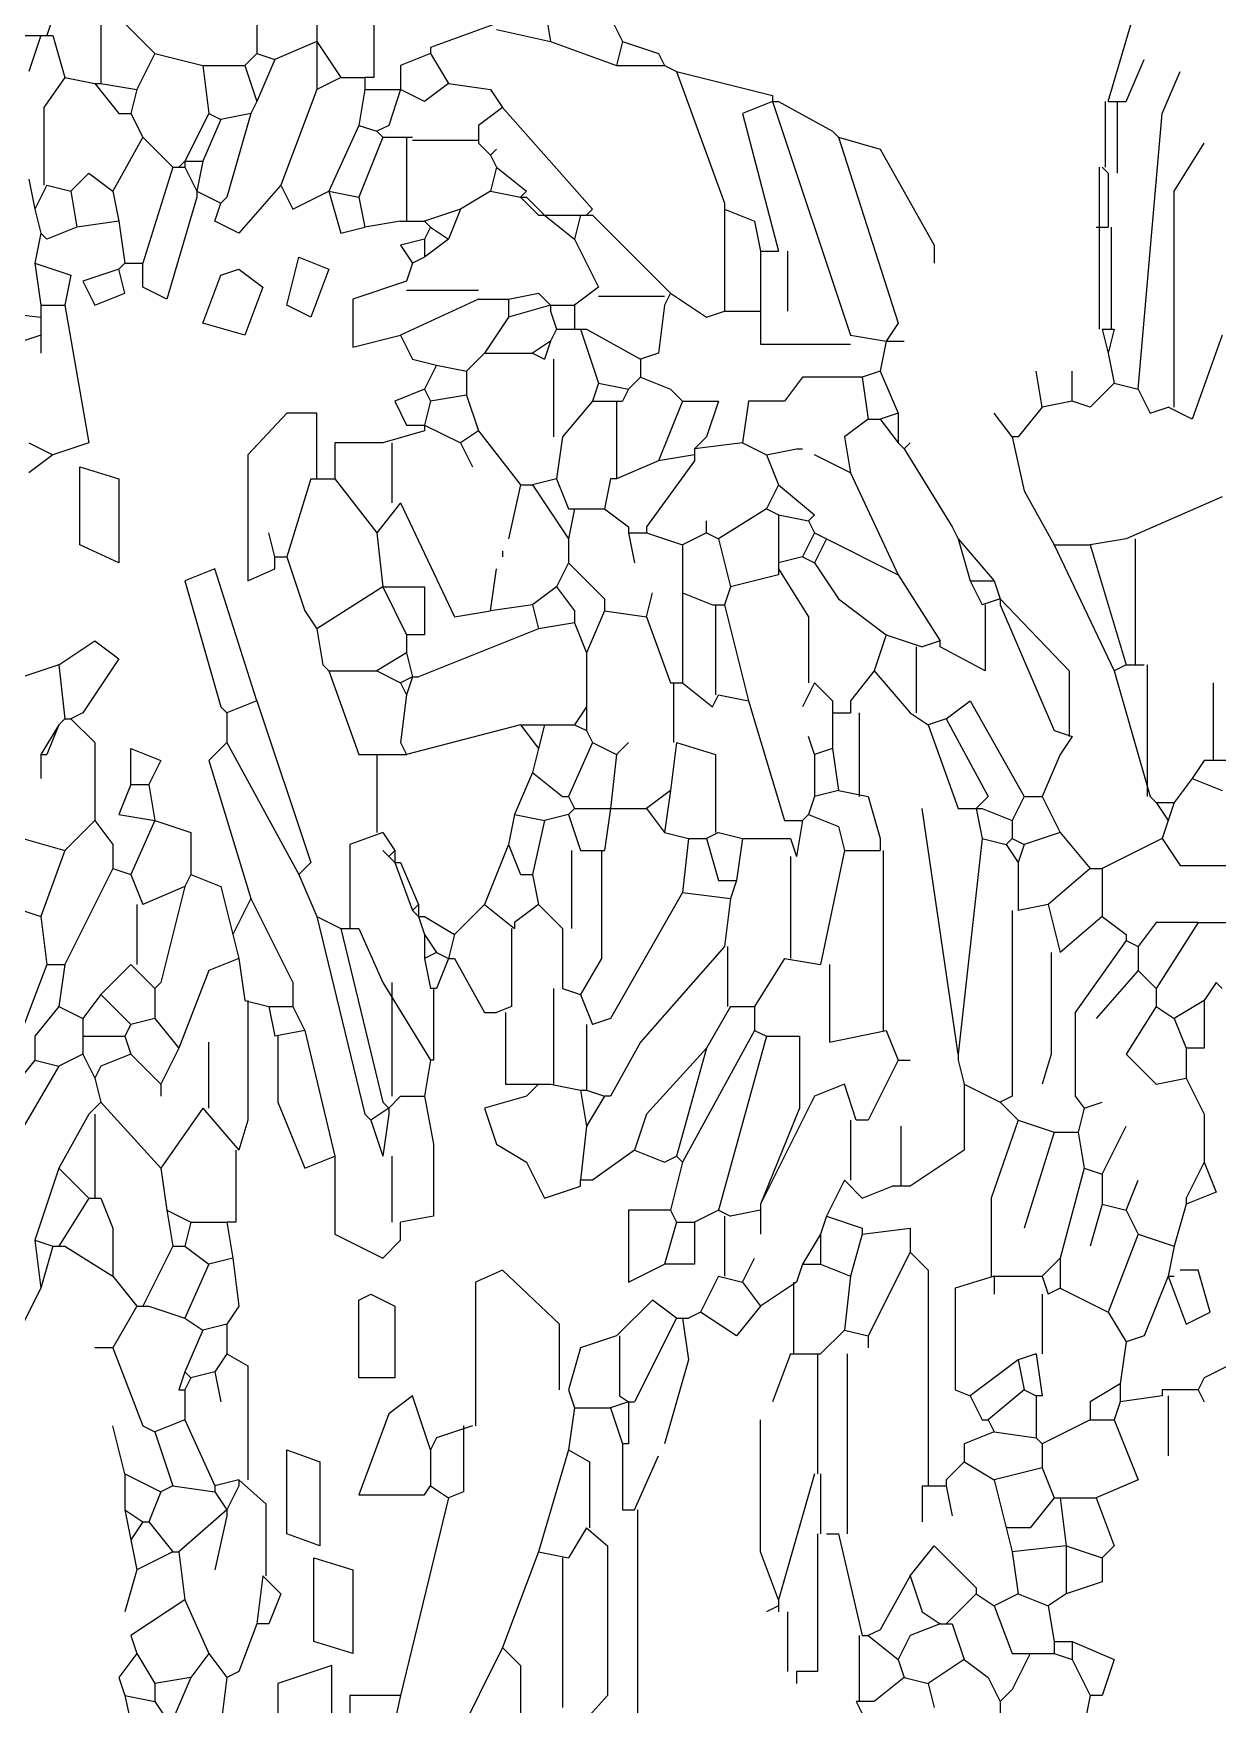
# Model space of a CAD drawing. Header units: millimetres. Extents: x 299 to 406, y 65 to 276.
# Drawn here: x 335.8 to 375.3, y 178.1 to 233.8 of the extents above; entities that cross this region are included whole.
import ezdxf

# ---------------------------------------------------------------- set-up
doc = ezdxf.new("R2010")
doc.units = ezdxf.units.MM
doc.layers.add('Standard', color=7, linetype='Continuous')

msp = doc.modelspace()

# ---------------------------------------------------------------- linework, layer by layer
at = {"layer": 'Standard', "linetype": 'Continuous'}
for p, q in [((343.257, 235.577), (343.257, 233.177)), ((345.257, 235.777), (345.257, 233.577)), ((347.157, 235.377), (347.157, 232.377)), ((371.657, 231.577), (372.657, 234.977)), ((336.457, 234.377), (336.257, 233.777)), ((338.057, 234.377), (338.057, 232.177)), ((338.457, 234.577), (339.857, 233.177)), ((352.857, 234.777), (353.057, 233.577)), ((355.057, 234.377), (355.457, 233.577)), ((334.657, 233.777), (336.057, 233.777)), ((336.057, 233.777), (335.657, 232.577)), ((336.057, 233.777), (336.257, 233.777)), ((336.257, 233.777), (336.457, 233.777)), ((336.457, 233.777), (336.857, 232.377)), ((351.257, 234.177), (349.057, 233.377)), ((351.257, 233.977), (353.057, 233.577)), ((339.857, 233.177), (339.257, 231.977)), ((339.857, 233.177), (341.457, 232.777)), ((343.257, 233.177), (342.857, 232.777)), ((343.257, 233.177), (343.857, 232.977)), ((345.257, 233.577), (343.857, 232.977)), ((345.257, 233.577), (346.057, 232.377)), ((345.257, 233.577), (345.257, 233.377)), ((345.257, 233.377), (345.257, 231.977)), ((349.057, 233.177), (348.057, 232.777)), ((349.057, 233.377), (349.057, 233.177)), ((349.057, 233.177), (349.657, 232.177)), ((353.057, 233.577), (355.257, 232.777)), ((355.457, 233.577), (355.257, 232.777)), ((355.457, 233.577), (356.657, 233.177)), ((356.657, 233.177), (356.857, 232.777)), ((341.457, 232.777), (342.857, 232.777)), ((341.457, 232.777), (341.657, 231.177)), ((342.857, 232.777), (343.257, 231.577)), ((343.857, 232.977), (343.257, 231.577)), ((348.057, 232.777), (348.057, 231.977)), ((355.257, 232.777), (356.857, 232.777)), ((356.857, 232.777), (357.257, 232.577)), ((357.257, 232.577), (360.457, 231.777)), ((357.257, 232.577), (358.857, 228.177)), ((372.257, 231.577), (372.857, 232.977)), ((373.457, 231.177), (374.057, 232.577)), ((336.857, 232.377), (336.157, 231.377)), ((336.857, 232.377), (337.857, 232.177)), ((337.857, 232.177), (338.057, 232.177)), ((337.857, 232.177), (338.657, 231.177)), ((338.057, 232.177), (339.257, 231.977)), ((346.057, 232.377), (345.257, 231.977)), ((346.057, 232.377), (346.857, 232.377)), ((346.857, 232.377), (346.857, 231.977)), ((347.157, 232.377), (346.857, 232.377)), ((349.657, 232.177), (348.857, 231.577)), ((349.657, 232.177), (351.057, 231.977)), ((339.257, 231.977), (339.057, 231.177)), ((343.257, 231.577), (343.057, 231.177)), ((345.257, 231.977), (344.057, 228.777)), ((346.857, 231.977), (346.657, 230.777)), ((346.857, 231.977), (348.057, 231.977)), ((348.057, 231.977), (347.657, 230.777)), ((348.857, 231.577), (348.057, 231.977)), ((351.057, 231.977), (351.457, 231.377)), ((360.457, 231.577), (359.457, 231.177)), ((360.457, 231.777), (360.457, 231.577)), ((360.457, 231.577), (363.057, 223.777)), ((360.457, 231.577), (360.657, 231.577)), ((360.657, 231.577), (362.457, 230.577)), ((371.557, 231.577), (371.557, 229.377)), ((371.657, 231.577), (372.257, 231.577)), ((371.957, 231.577), (371.957, 229.177)), ((336.157, 231.377), (336.157, 228.777)), ((338.657, 231.177), (339.057, 231.177)), ((339.057, 231.177), (339.457, 230.377)), ((341.657, 231.177), (340.857, 229.577)), ((342.057, 230.977), (341.457, 229.577)), ((341.657, 231.177), (342.057, 230.977)), ((343.057, 231.177), (342.057, 230.977)), ((343.057, 231.177), (342.257, 228.377)), ((351.457, 231.377), (350.657, 230.777)), ((351.457, 231.377), (354.457, 227.977)), ((359.457, 231.177), (360.657, 226.577)), ((372.657, 221.977), (373.457, 231.177)), ((339.457, 230.377), (338.457, 228.577)), ((339.457, 230.377), (340.457, 229.377)), ((346.657, 230.777), (345.657, 228.577)), ((346.657, 230.777), (347.257, 230.577)), ((347.457, 230.377), (346.657, 228.377)), ((347.657, 230.777), (347.257, 230.577)), ((347.257, 230.577), (347.457, 230.377)), ((347.457, 230.377), (348.457, 230.377)), ((348.257, 230.377), (348.257, 227.577)), ((350.657, 230.777), (350.657, 230.177)), ((362.457, 230.577), (362.657, 230.377)), ((362.657, 230.377), (364.657, 224.177)), ((362.657, 230.377), (364.057, 229.977)), ((348.457, 230.277), (350.657, 230.277)), ((350.657, 230.177), (351.057, 229.777)), ((351.057, 229.777), (351.257, 229.977)), ((351.057, 229.777), (351.257, 229.377)), ((364.057, 229.977), (365.857, 226.777)), ((373.857, 228.577), (374.857, 230.177)), ((340.457, 229.377), (339.457, 226.177)), ((340.457, 229.377), (340.657, 229.377)), ((340.857, 229.577), (340.657, 229.377)), ((340.657, 229.377), (340.857, 229.377)), ((340.857, 229.577), (341.457, 229.577)), ((340.857, 229.577), (340.857, 229.377)), ((340.857, 229.377), (341.257, 228.577)), ((341.457, 229.577), (341.257, 228.577)), ((351.257, 229.377), (351.057, 228.577)), ((351.257, 229.377), (352.257, 228.577)), ((371.357, 229.377), (371.357, 227.377)), ((371.457, 229.377), (371.657, 229.177)), ((335.657, 228.977), (335.857, 227.977)), ((336.257, 228.777), (335.857, 227.977)), ((336.257, 228.777), (337.057, 228.577)), ((337.057, 228.577), (337.657, 229.177)), ((337.657, 229.177), (338.457, 228.577)), ((344.057, 228.777), (342.657, 227.177)), ((344.057, 228.777), (344.457, 227.977)), ((371.657, 229.177), (371.657, 227.377)), ((337.057, 228.577), (337.257, 227.377)), ((338.457, 228.577), (338.657, 227.577)), ((341.257, 228.377), (340.257, 224.977)), ((341.257, 228.577), (342.057, 228.177)), ((341.257, 228.577), (341.257, 228.377)), ((341.857, 227.577), (342.057, 228.177)), ((342.257, 228.377), (342.057, 228.177)), ((344.457, 227.977), (345.657, 228.577)), ((345.657, 228.577), (346.657, 228.377)), ((345.657, 228.577), (346.057, 227.177)), ((346.657, 228.377), (346.857, 227.377)), ((351.057, 228.577), (350.057, 227.977)), ((351.057, 228.577), (352.057, 228.377)), ((352.257, 228.577), (352.057, 228.377)), ((352.057, 228.377), (352.657, 227.777)), ((352.057, 228.377), (352.257, 228.377)), ((352.257, 228.377), (352.857, 227.777)), ((358.857, 228.177), (358.857, 227.977)), ((373.857, 221.377), (373.857, 228.577)), ((335.857, 227.977), (336.057, 227.177)), ((338.657, 227.577), (337.257, 227.377)), ((338.657, 227.577), (338.857, 226.177)), ((342.657, 227.177), (341.857, 227.577)), ((348.057, 227.577), (346.857, 227.377)), ((348.057, 227.577), (348.857, 227.577)), ((350.057, 227.977), (348.857, 227.577)), ((348.857, 227.577), (349.057, 227.377)), ((350.057, 227.977), (349.657, 226.977)), ((352.657, 227.777), (352.857, 227.777)), ((352.857, 227.777), (353.857, 226.977)), ((352.857, 227.777), (353.057, 227.777)), ((353.057, 227.777), (354.057, 227.777)), ((354.057, 227.777), (353.857, 226.977)), ((354.057, 227.777), (354.257, 227.777)), ((354.457, 227.977), (354.257, 227.777)), ((354.257, 227.777), (354.457, 227.777)), ((354.457, 227.777), (357.057, 225.177)), ((358.857, 227.977), (358.857, 224.577)), ((358.857, 227.977), (359.857, 227.577)), ((359.857, 227.577), (360.057, 226.577)), ((336.057, 227.177), (335.857, 226.177)), ((336.257, 226.977), (336.057, 227.177)), ((337.257, 227.377), (336.257, 226.977)), ((346.057, 227.177), (346.857, 227.377)), ((348.857, 226.977), (348.057, 226.777)), ((349.057, 227.377), (348.857, 226.977)), ((348.857, 226.977), (348.857, 226.377)), ((349.657, 226.977), (348.857, 226.377)), ((349.057, 227.377), (349.657, 226.977)), ((353.857, 226.977), (354.657, 225.377)), ((371.257, 227.377), (371.657, 227.377)), ((371.357, 227.377), (371.357, 223.977)), ((371.757, 227.377), (371.757, 223.977)), ((348.057, 226.777), (348.457, 226.177)), ((360.057, 226.577), (360.057, 224.577)), ((360.057, 226.577), (360.657, 226.577)), ((360.957, 226.577), (360.957, 224.577)), ((365.857, 226.777), (365.857, 226.177)), ((335.857, 226.177), (337.057, 225.777)), ((335.857, 226.177), (336.057, 224.777)), ((338.657, 225.977), (337.457, 225.577)), ((338.857, 226.177), (338.657, 225.977)), ((338.857, 225.177), (338.657, 225.977)), ((338.857, 226.177), (339.457, 226.177)), ((339.457, 225.377), (339.457, 226.177)), ((342.057, 225.777), (342.657, 225.977)), ((342.657, 225.977), (343.457, 225.377)), ((344.257, 224.777), (344.657, 226.377)), ((344.657, 226.377), (345.657, 225.977)), ((345.657, 225.977), (345.057, 224.377)), ((348.457, 226.177), (348.257, 225.577)), ((348.857, 226.377), (348.457, 226.177)), ((337.057, 225.777), (336.857, 224.777)), ((337.457, 225.577), (337.857, 224.777)), ((340.257, 224.977), (339.457, 225.377)), ((341.457, 224.177), (342.057, 225.777)), ((343.457, 225.377), (342.857, 223.777)), ((348.257, 225.577), (346.457, 224.977)), ((354.657, 225.377), (353.857, 224.777)), ((336.057, 224.777), (336.057, 224.577)), ((336.057, 224.777), (336.857, 224.777)), ((336.857, 224.777), (337.657, 220.177)), ((337.857, 224.777), (338.857, 225.177)), ((345.057, 224.377), (344.257, 224.777)), ((346.457, 224.977), (346.457, 223.377)), ((350.657, 224.977), (348.057, 223.777)), ((348.257, 225.277), (350.657, 225.277)), ((350.657, 224.977), (351.657, 224.977)), ((351.657, 224.977), (352.657, 225.177)), ((351.657, 224.977), (351.657, 224.377)), ((353.057, 224.777), (351.657, 224.377)), ((352.657, 225.177), (353.057, 224.777)), ((353.057, 224.777), (353.057, 224.577)), ((353.057, 224.777), (353.857, 224.777)), ((353.857, 224.777), (353.857, 223.977)), ((354.657, 225.077), (356.857, 225.077)), ((356.857, 224.777), (356.657, 223.177)), ((357.057, 225.177), (356.857, 224.777)), ((357.057, 225.177), (358.257, 224.377)), ((334.257, 224.577), (336.057, 224.377)), ((336.057, 224.577), (336.057, 224.377)), ((336.057, 224.377), (336.057, 223.777)), ((351.657, 224.377), (350.857, 223.177)), ((353.057, 224.577), (353.257, 223.977)), ((358.257, 224.377), (358.857, 224.577)), ((358.857, 224.577), (360.057, 224.577)), ((360.057, 224.577), (360.057, 223.477)), ((336.057, 223.777), (334.857, 223.377)), ((336.057, 223.777), (336.057, 223.177)), ((342.857, 223.777), (341.457, 224.177)), ((346.457, 223.377), (348.057, 223.777)), ((348.057, 223.777), (348.457, 222.977)), ((353.257, 223.977), (353.057, 223.577)), ((353.257, 223.977), (353.857, 223.977)), ((353.857, 223.977), (354.057, 223.977)), ((354.057, 223.977), (354.257, 223.977)), ((354.057, 223.977), (354.657, 222.177)), ((354.257, 223.977), (356.057, 222.977)), ((363.057, 223.777), (364.257, 223.577)), ((364.657, 224.177), (364.257, 223.577)), ((371.457, 223.977), (371.857, 223.977)), ((371.457, 223.977), (371.657, 223.177)), ((371.857, 223.977), (371.657, 223.177)), ((375.457, 223.777), (374.457, 220.977)), ((350.857, 223.177), (350.257, 222.577)), ((350.857, 223.177), (352.457, 223.177)), ((353.057, 223.577), (352.457, 223.177)), ((352.457, 223.177), (352.857, 222.977)), ((353.057, 223.577), (352.857, 222.977)), ((356.657, 223.177), (356.057, 222.977)), ((360.057, 223.477), (363.057, 223.477)), ((364.257, 223.577), (364.057, 222.577)), ((364.257, 223.577), (364.457, 223.577)), ((364.457, 223.577), (364.857, 223.577)), ((371.657, 223.177), (371.857, 222.177)), ((348.457, 222.977), (349.257, 222.777)), ((349.257, 222.777), (348.857, 221.977)), ((349.257, 222.777), (350.257, 222.577)), ((350.257, 222.577), (350.257, 221.777)), ((353.157, 222.977), (353.157, 220.377)), ((356.057, 222.977), (356.057, 222.377)), ((364.057, 222.577), (363.457, 222.377)), ((364.057, 222.577), (364.657, 221.177)), ((369.457, 221.377), (369.257, 222.577)), ((370.457, 221.577), (370.457, 222.577)), ((348.857, 221.977), (347.857, 221.577)), ((348.857, 221.977), (349.057, 221.577)), ((354.657, 222.177), (354.457, 221.577)), ((354.657, 222.177), (355.657, 221.977)), ((355.657, 221.977), (355.457, 221.577)), ((356.057, 222.377), (355.657, 221.977)), ((356.057, 222.377), (357.057, 221.977)), ((357.057, 221.977), (357.457, 221.577)), ((361.457, 222.377), (360.857, 221.577)), ((363.457, 222.377), (361.457, 222.377)), ((363.457, 222.377), (363.657, 220.977)), ((371.857, 222.177), (371.057, 221.377)), ((371.857, 222.177), (372.657, 221.977)), ((372.657, 221.977), (373.057, 221.177)), ((347.857, 221.577), (348.257, 220.777)), ((349.057, 221.577), (348.857, 220.777)), ((350.257, 221.777), (349.057, 221.577)), ((350.257, 221.777), (350.657, 220.577)), ((354.457, 221.577), (353.457, 220.377)), ((354.457, 221.577), (355.457, 221.577)), ((355.257, 221.577), (355.257, 218.977)), ((357.457, 221.577), (356.657, 219.577)), ((357.457, 221.577), (358.657, 221.577)), ((358.657, 221.577), (358.257, 220.377)), ((359.657, 221.577), (359.457, 220.177)), ((360.857, 221.577), (359.657, 221.577)), ((370.457, 221.577), (369.457, 221.377)), ((371.057, 221.377), (370.457, 221.577)), ((344.257, 221.177), (342.957, 219.777)), ((345.257, 221.177), (344.257, 221.177)), ((345.257, 218.977), (345.257, 221.177)), ((363.657, 220.977), (362.857, 220.377)), ((363.657, 220.977), (364.057, 220.977)), ((364.657, 221.177), (364.057, 220.977)), ((364.057, 220.977), (364.657, 220.177)), ((364.657, 221.177), (364.657, 220.177)), ((368.457, 220.377), (367.857, 221.177)), ((369.457, 221.377), (368.657, 220.377)), ((373.057, 221.177), (373.657, 221.377)), ((374.457, 220.977), (373.657, 221.377)), ((348.857, 220.577), (347.457, 220.177)), ((348.257, 220.777), (348.857, 220.777)), ((348.857, 220.777), (348.857, 220.577)), ((348.857, 220.777), (350.057, 220.177)), ((350.657, 220.577), (350.057, 220.177)), ((350.657, 220.577), (352.057, 218.777)), ((353.457, 220.377), (353.257, 218.977)), ((358.257, 220.377), (357.857, 219.977)), ((362.857, 220.377), (363.057, 219.177)), ((368.657, 220.377), (368.457, 220.377)), ((368.457, 220.377), (368.857, 218.577)), ((335.657, 220.177), (336.457, 219.777)), ((336.457, 219.777), (335.657, 219.177)), ((337.657, 220.177), (336.457, 219.777)), ((342.957, 219.777), (342.957, 215.577)), ((347.457, 220.177), (345.857, 220.177)), ((345.857, 220.177), (345.857, 218.977)), ((347.757, 220.177), (347.757, 218.177)), ((350.057, 220.177), (350.457, 219.377)), ((357.857, 219.777), (356.657, 219.577)), ((359.457, 220.177), (357.857, 219.977)), ((357.857, 219.977), (357.857, 219.777)), ((357.857, 219.777), (357.857, 219.577)), ((359.457, 220.177), (360.257, 219.777)), ((360.257, 219.777), (361.257, 219.977)), ((360.257, 219.777), (360.657, 218.777)), ((361.257, 219.977), (361.457, 219.977)), ((363.057, 219.177), (361.857, 219.777)), ((364.657, 220.177), (364.857, 219.977)), ((364.857, 219.977), (365.057, 220.177)), ((364.857, 219.977), (366.457, 217.377)), ((337.357, 219.377), (338.657, 218.977)), ((337.357, 216.777), (337.357, 219.377)), ((356.657, 219.577), (355.257, 218.977)), ((357.857, 219.577), (356.257, 217.377)), ((363.057, 219.177), (364.657, 215.777)), ((338.657, 218.977), (338.657, 216.177)), ((345.057, 218.977), (344.257, 216.377)), ((345.057, 218.977), (345.857, 218.977)), ((345.857, 218.977), (347.257, 217.177)), ((352.057, 218.777), (351.657, 216.977)), ((352.057, 218.777), (352.457, 218.777)), ((353.257, 218.977), (352.457, 218.777)), ((352.457, 218.777), (353.657, 216.977)), ((353.257, 218.977), (353.657, 217.977)), ((355.057, 218.977), (354.857, 217.977)), ((355.257, 218.977), (355.057, 218.977)), ((360.657, 218.777), (360.257, 217.977)), ((360.657, 218.777), (361.857, 217.777)), ((348.057, 218.177), (347.257, 217.177)), ((348.057, 218.177), (349.857, 214.377)), ((368.857, 218.577), (369.857, 216.777)), ((375.457, 218.377), (372.257, 216.977)), ((353.857, 217.977), (353.657, 216.977)), ((353.657, 217.977), (353.857, 217.977)), ((353.857, 217.977), (354.857, 217.977)), ((354.857, 217.977), (355.657, 217.377)), ((358.257, 217.177), (358.257, 217.577)), ((360.257, 217.977), (358.657, 216.977)), ((360.257, 217.977), (360.657, 217.777)), ((360.657, 217.777), (361.657, 217.577)), ((360.657, 217.777), (360.657, 216.177)), ((361.857, 217.777), (361.657, 217.577)), ((361.657, 217.577), (361.857, 217.177)), ((343.857, 216.377), (343.657, 217.177)), ((347.257, 217.177), (347.457, 215.377)), ((353.657, 216.977), (353.657, 216.177)), ((355.657, 217.377), (355.657, 217.177)), ((355.657, 217.177), (356.257, 217.177)), ((355.657, 217.177), (355.857, 216.177)), ((356.257, 217.377), (356.257, 217.177)), ((356.257, 217.177), (357.457, 216.777)), ((358.257, 217.177), (357.457, 216.777)), ((358.257, 217.177), (358.657, 216.977)), ((358.657, 216.977), (359.057, 215.377)), ((361.857, 217.177), (361.457, 216.377)), ((361.857, 217.177), (362.257, 216.977)), ((362.257, 216.977), (361.857, 216.177)), ((362.257, 216.977), (364.657, 215.777)), ((366.457, 217.377), (366.657, 216.977)), ((366.657, 216.977), (367.057, 215.577)), ((366.657, 216.977), (367.857, 215.577)), ((372.257, 216.977), (371.057, 216.777)), ((372.557, 216.977), (372.557, 212.777)), ((338.657, 216.177), (337.357, 216.777)), ((343.857, 215.977), (343.857, 216.377)), ((343.857, 216.377), (344.257, 216.377)), ((344.257, 216.377), (344.857, 214.577)), ((351.457, 216.577), (351.457, 216.377)), ((357.457, 216.777), (357.457, 215.177)), ((361.457, 216.377), (360.657, 216.177)), ((361.457, 216.377), (361.857, 216.177)), ((369.857, 216.777), (371.857, 212.577)), ((369.857, 216.777), (371.057, 216.777)), ((371.057, 216.777), (372.257, 212.777)), ((341.857, 215.977), (340.857, 215.577)), ((343.257, 211.577), (341.857, 215.977)), ((342.957, 215.577), (343.857, 215.977)), ((351.057, 214.577), (351.257, 215.977)), ((353.657, 216.177), (353.257, 215.377)), ((353.657, 216.177), (354.857, 214.977)), ((360.657, 216.177), (360.657, 215.977)), ((360.657, 215.977), (361.657, 214.377)), ((360.657, 215.977), (360.657, 215.777)), ((361.857, 216.177), (362.657, 214.977)), ((340.857, 215.577), (342.057, 211.377)), ((347.457, 215.377), (345.257, 213.977)), ((347.457, 215.377), (348.257, 213.777)), ((347.457, 215.377), (347.657, 215.377)), ((347.657, 215.377), (348.857, 215.377)), ((348.857, 215.377), (348.857, 213.777)), ((353.257, 215.377), (352.457, 214.777)), ((353.257, 215.377), (353.857, 214.577)), ((359.057, 215.377), (358.857, 214.777)), ((360.657, 215.777), (359.057, 215.377)), ((364.657, 215.777), (366.057, 213.577)), ((367.057, 215.577), (367.457, 214.777)), ((367.057, 215.577), (367.857, 215.577)), ((367.857, 215.577), (368.057, 214.977)), ((352.457, 214.777), (351.057, 214.577)), ((352.457, 214.777), (352.657, 213.977)), ((354.857, 214.977), (354.857, 214.577)), ((356.257, 214.377), (356.457, 215.177)), ((357.457, 215.177), (357.457, 212.177)), ((357.457, 215.177), (358.457, 214.777)), ((358.457, 214.777), (358.857, 214.777)), ((358.557, 214.777), (358.557, 211.777)), ((358.857, 214.777), (359.657, 211.577)), ((362.657, 214.977), (364.257, 213.777)), ((368.057, 214.977), (367.457, 214.777)), ((367.557, 214.777), (367.557, 212.577)), ((368.057, 214.977), (370.357, 212.577)), ((368.057, 214.977), (368.057, 214.777)), ((368.057, 214.777), (369.857, 210.577)), ((344.857, 214.577), (345.257, 213.977)), ((349.857, 214.377), (351.057, 214.577)), ((353.857, 214.177), (352.657, 213.977)), ((353.857, 214.577), (353.857, 214.177)), ((353.857, 214.177), (354.257, 213.177)), ((354.857, 214.577), (354.257, 213.177)), ((354.857, 214.577), (356.257, 214.377)), ((356.257, 214.377), (357.057, 212.177)), ((361.657, 214.377), (361.657, 212.177)), ((345.257, 213.977), (345.457, 212.777)), ((348.857, 213.777), (348.257, 213.777)), ((348.257, 213.777), (348.257, 213.177)), ((352.657, 213.977), (348.657, 212.377)), ((364.257, 213.777), (363.857, 212.577)), ((364.257, 213.777), (365.457, 213.377)), ((336.657, 212.777), (337.857, 213.577)), ((337.857, 213.577), (338.657, 212.977)), ((348.257, 213.177), (347.257, 212.577)), ((348.257, 213.177), (348.457, 212.377)), ((354.257, 213.177), (354.257, 211.377)), ((365.257, 213.377), (365.257, 211.177)), ((366.057, 213.577), (365.457, 213.377)), ((366.057, 213.377), (366.057, 213.577)), ((367.557, 212.577), (366.057, 213.377)), ((336.657, 212.777), (335.457, 212.377)), ((336.657, 212.777), (336.857, 210.977)), ((338.657, 212.977), (337.457, 211.177)), ((345.457, 212.777), (345.657, 212.577)), ((345.657, 212.577), (347.257, 212.577)), ((345.657, 212.577), (346.657, 209.777)), ((347.257, 212.577), (348.057, 212.177)), ((363.857, 212.577), (363.057, 211.577)), ((363.857, 212.577), (365.057, 211.177)), ((370.357, 212.577), (370.357, 210.377)), ((372.257, 212.777), (371.857, 212.577)), ((371.857, 212.577), (373.057, 208.377)), ((372.257, 212.777), (372.857, 212.777)), ((372.957, 212.777), (372.957, 208.377)), ((348.457, 212.377), (348.057, 212.177)), ((348.057, 212.177), (348.257, 211.777)), ((348.457, 212.377), (348.257, 211.777)), ((348.457, 212.377), (348.657, 212.377)), ((357.057, 212.177), (357.457, 212.177)), ((357.157, 212.177), (357.157, 210.177)), ((357.457, 212.177), (358.457, 211.377)), ((361.857, 212.177), (361.457, 211.377)), ((361.857, 212.177), (362.457, 211.577)), ((375.157, 212.177), (375.157, 209.577)), ((342.057, 211.377), (342.257, 211.177)), ((343.257, 211.577), (342.257, 211.177)), ((343.257, 211.577), (345.057, 206.177)), ((348.257, 211.777), (348.057, 210.177)), ((354.257, 211.377), (353.857, 210.777)), ((354.257, 211.377), (354.257, 210.577)), ((358.457, 211.377), (358.657, 211.777)), ((358.657, 211.777), (359.657, 211.577)), ((359.657, 211.577), (360.857, 207.577)), ((362.457, 211.577), (362.457, 211.177)), ((363.057, 211.577), (363.057, 211.177)), ((366.257, 210.977), (367.057, 211.577)), ((367.057, 211.577), (368.857, 208.377)), ((336.857, 210.977), (336.657, 210.777)), ((336.857, 210.977), (337.057, 210.977)), ((337.457, 211.177), (337.057, 210.977)), ((337.057, 210.977), (337.857, 210.177)), ((342.257, 211.177), (342.257, 210.177)), ((362.457, 211.177), (362.457, 209.977)), ((362.457, 211.177), (363.057, 211.177)), ((363.357, 211.177), (363.357, 208.377)), ((365.057, 211.177), (365.657, 210.777)), ((366.257, 210.977), (365.657, 210.777)), ((366.257, 210.977), (367.657, 208.377)), ((336.657, 210.777), (336.057, 209.777)), ((336.657, 210.777), (336.257, 209.777)), ((352.057, 210.777), (348.257, 209.777)), ((352.057, 210.777), (352.657, 209.977)), ((352.057, 210.777), (352.857, 210.777)), ((352.857, 210.777), (352.657, 209.977)), ((352.857, 210.777), (353.857, 210.777)), ((353.857, 210.777), (354.257, 210.577)), ((354.257, 210.577), (354.457, 210.177)), ((361.857, 209.777), (361.657, 210.377)), ((365.657, 210.777), (366.657, 207.977)), ((369.857, 210.577), (370.457, 210.377)), ((370.457, 210.377), (370.057, 209.777)), ((336.057, 209.777), (336.057, 208.977)), ((336.057, 209.777), (336.257, 209.777)), ((337.857, 210.177), (337.857, 207.577)), ((339.057, 208.777), (339.057, 209.977)), ((339.057, 209.977), (340.057, 209.577)), ((342.257, 210.177), (341.657, 209.577)), ((342.257, 210.177), (344.657, 205.777)), ((346.657, 209.777), (347.057, 209.777)), ((347.057, 209.777), (348.257, 209.777)), ((347.257, 209.777), (347.257, 207.177)), ((348.057, 210.177), (348.257, 209.777)), ((352.657, 209.977), (352.457, 209.177)), ((354.457, 210.177), (353.657, 208.377)), ((354.457, 210.177), (355.257, 209.777)), ((355.257, 209.777), (355.057, 207.977)), ((355.257, 209.777), (355.657, 210.177)), ((357.257, 210.177), (357.057, 208.577)), ((357.257, 210.177), (358.557, 209.777)), ((358.557, 209.777), (358.557, 207.177)), ((362.457, 209.977), (361.857, 209.777)), ((361.857, 209.777), (361.857, 208.377)), ((362.457, 209.977), (362.657, 208.577)), ((370.057, 209.777), (369.457, 208.377)), ((340.057, 209.577), (339.657, 208.777)), ((341.657, 209.577), (343.057, 204.977)), ((352.457, 209.177), (351.857, 207.777)), ((352.457, 209.177), (353.457, 208.377)), ((374.857, 209.577), (374.457, 208.977)), ((376.057, 209.577), (374.857, 209.577)), ((339.057, 208.777), (338.657, 207.777)), ((339.057, 208.777), (339.657, 208.777)), ((339.657, 208.777), (339.857, 207.577)), ((357.057, 208.577), (356.257, 207.977)), ((357.057, 208.577), (356.857, 207.177)), ((362.657, 208.577), (361.857, 208.377)), ((362.657, 208.577), (363.657, 208.377)), ((374.457, 208.977), (373.857, 208.177)), ((374.457, 208.977), (375.457, 208.577)), ((353.457, 208.377), (353.657, 208.377)), ((353.657, 208.377), (353.857, 207.977)), ((361.857, 208.377), (361.657, 207.777)), ((363.657, 208.377), (364.057, 206.977)), ((367.657, 208.377), (367.257, 207.977)), ((368.857, 208.377), (368.457, 207.577)), ((368.857, 208.377), (369.457, 208.377)), ((369.457, 208.377), (370.057, 207.177)), ((373.057, 208.377), (373.257, 208.177)), ((373.257, 208.177), (373.657, 207.577)), ((373.257, 208.177), (373.857, 208.177)), ((373.857, 208.177), (373.657, 207.577)), ((337.857, 207.577), (336.857, 206.577)), ((337.857, 207.577), (338.457, 206.777)), ((338.657, 207.777), (339.857, 207.577)), ((339.857, 207.577), (339.057, 205.777)), ((339.857, 207.577), (341.057, 207.177)), ((351.857, 207.777), (351.657, 206.777)), ((351.857, 207.777), (352.857, 207.577)), ((352.857, 207.577), (352.457, 205.777)), ((353.657, 207.777), (352.857, 207.577)), ((353.857, 207.977), (353.657, 207.777)), ((353.657, 207.777), (354.057, 206.577)), ((353.857, 207.977), (355.057, 207.977)), ((355.057, 207.977), (354.857, 206.577)), ((355.057, 207.977), (356.257, 207.977)), ((356.257, 207.977), (356.857, 207.177)), ((360.857, 207.577), (361.457, 207.577)), ((361.457, 207.577), (361.257, 206.377)), ((361.657, 207.777), (361.457, 207.577)), ((361.657, 207.777), (362.657, 207.377)), ((366.657, 199.777), (365.457, 207.977)), ((366.657, 207.977), (367.257, 207.977)), ((367.257, 207.977), (367.457, 206.977)), ((367.257, 207.977), (367.457, 207.977)), ((367.457, 207.977), (368.457, 207.577)), ((368.457, 207.577), (368.457, 206.977)), ((373.657, 207.577), (373.457, 206.977)), ((335.457, 206.977), (336.857, 206.577)), ((341.057, 207.177), (341.057, 205.777)), ((347.457, 207.177), (346.357, 206.777)), ((347.457, 207.177), (347.857, 206.577)), ((356.857, 207.177), (357.657, 206.977)), ((357.657, 206.977), (357.457, 205.177)), ((357.657, 206.977), (358.257, 206.977)), ((358.657, 207.177), (358.257, 206.977)), ((358.257, 206.977), (358.657, 205.577)), ((358.657, 207.177), (359.457, 206.977)), ((359.457, 206.977), (359.257, 205.577)), ((359.457, 206.977), (361.057, 206.977)), ((361.057, 206.977), (361.257, 206.377)), ((362.657, 207.377), (362.857, 206.577)), ((364.057, 206.977), (364.057, 206.577)), ((367.457, 206.977), (366.657, 199.777)), ((367.457, 206.977), (368.257, 206.777)), ((368.457, 206.977), (368.257, 206.777)), ((368.457, 206.977), (368.857, 206.777)), ((370.057, 207.177), (368.857, 206.777)), ((370.057, 207.177), (371.057, 205.977)), ((373.457, 206.977), (371.457, 205.977)), ((373.457, 206.977), (374.057, 206.077)), ((336.857, 206.577), (336.057, 204.377)), ((338.457, 206.777), (338.457, 205.977)), ((346.357, 206.777), (346.357, 203.977)), ((347.657, 206.377), (347.457, 206.577)), ((347.857, 206.577), (347.657, 206.377)), ((347.657, 206.377), (347.857, 206.177)), ((347.857, 206.577), (347.857, 206.177)), ((351.657, 206.777), (350.857, 204.777)), ((351.657, 206.777), (352.057, 205.777)), ((353.757, 206.577), (353.757, 203.977)), ((354.057, 206.577), (354.857, 206.577)), ((354.757, 206.577), (354.757, 202.977)), ((361.057, 206.377), (361.057, 202.977)), ((362.857, 206.577), (362.057, 202.777)), ((362.857, 206.577), (364.057, 206.577)), ((364.157, 206.577), (364.157, 200.577)), ((368.257, 206.777), (368.657, 206.177)), ((368.857, 206.777), (368.657, 206.177)), ((338.457, 205.977), (336.857, 202.777)), ((338.457, 205.977), (339.057, 205.777)), ((345.057, 206.177), (344.657, 205.777)), ((347.857, 206.177), (348.057, 206.177)), ((347.857, 206.177), (348.457, 204.577)), ((348.057, 206.177), (348.657, 204.777)), ((368.657, 206.177), (368.657, 204.577)), ((371.057, 205.977), (369.657, 204.777)), ((371.057, 205.977), (371.457, 205.977)), ((371.457, 205.977), (371.457, 204.377)), ((374.057, 206.077), (376.857, 206.077)), ((339.057, 205.777), (339.457, 204.777)), ((340.857, 205.377), (339.457, 204.777)), ((340.857, 205.377), (340.057, 202.177)), ((341.057, 205.777), (340.857, 205.377)), ((341.057, 205.777), (342.057, 205.377)), ((342.057, 205.377), (342.457, 203.777)), ((344.657, 205.777), (345.257, 204.377)), ((352.057, 205.777), (352.457, 205.777)), ((352.457, 205.777), (352.657, 204.777)), ((358.657, 205.577), (359.257, 205.577)), ((359.257, 205.577), (359.057, 204.977)), ((339.257, 204.777), (339.257, 202.777)), ((343.057, 204.977), (342.457, 203.777)), ((343.057, 204.977), (344.457, 202.177)), ((348.657, 204.777), (348.457, 204.577)), ((348.657, 204.777), (348.657, 204.377)), ((350.857, 204.777), (349.857, 203.777)), ((350.857, 204.777), (351.857, 203.977)), ((352.657, 204.777), (351.857, 204.177)), ((352.657, 204.777), (353.457, 203.977)), ((357.457, 205.177), (355.057, 200.977)), ((357.457, 205.177), (359.057, 204.977)), ((359.057, 204.977), (358.857, 203.377)), ((369.657, 204.777), (368.657, 204.577)), ((369.657, 204.777), (370.057, 203.177)), ((335.457, 204.577), (336.057, 204.377)), ((336.057, 204.377), (336.257, 202.777)), ((345.257, 204.377), (346.857, 197.777)), ((345.257, 204.377), (346.057, 203.977)), ((348.457, 204.577), (348.657, 204.377)), ((348.657, 204.377), (348.857, 204.377)), ((348.657, 204.377), (348.857, 203.777)), ((348.857, 204.377), (349.857, 203.777)), ((351.857, 204.177), (351.857, 203.977)), ((368.457, 204.577), (368.457, 198.377)), ((371.457, 204.377), (370.057, 203.177)), ((371.457, 204.377), (372.257, 203.777)), ((373.257, 204.177), (372.657, 203.377)), ((374.657, 204.177), (373.257, 201.977)), ((374.657, 204.177), (373.257, 204.177)), ((374.657, 204.177), (375.857, 204.177)), ((342.457, 203.777), (342.657, 202.977)), ((346.057, 203.977), (347.457, 198.177)), ((346.057, 203.977), (346.657, 203.977)), ((346.657, 203.977), (347.457, 202.177)), ((348.857, 203.777), (349.257, 203.177)), ((348.857, 203.777), (348.857, 202.977)), ((349.857, 203.777), (349.657, 202.977)), ((351.757, 203.977), (351.757, 201.377)), ((353.457, 203.977), (353.457, 201.977)), ((372.257, 203.577), (370.557, 201.177)), ((372.257, 203.777), (372.257, 203.577)), ((372.257, 203.577), (372.657, 203.377)), ((349.257, 203.177), (348.857, 202.977)), ((349.257, 203.177), (349.657, 202.977)), ((358.857, 203.377), (356.057, 200.177)), ((358.957, 203.377), (358.957, 201.377)), ((369.757, 203.177), (369.757, 199.777)), ((372.657, 203.377), (372.657, 202.577)), ((336.257, 202.777), (334.657, 198.577)), ((336.257, 202.777), (336.857, 202.777)), ((336.857, 202.777), (336.657, 201.377)), ((339.057, 202.777), (338.057, 201.777)), ((339.057, 202.777), (339.857, 201.977)), ((341.657, 202.577), (340.657, 199.977)), ((342.657, 202.977), (341.657, 202.577)), ((342.657, 202.977), (342.857, 201.577)), ((348.857, 202.977), (349.057, 201.977)), ((349.657, 202.977), (349.257, 201.977)), ((349.657, 202.977), (349.857, 202.977)), ((349.857, 202.977), (350.857, 201.177)), ((354.757, 202.977), (354.057, 201.777)), ((360.857, 202.977), (359.857, 201.377)), ((360.857, 202.977), (362.057, 202.777)), ((362.357, 202.777), (362.357, 200.177)), ((372.657, 202.577), (371.257, 200.977)), ((372.657, 202.577), (373.257, 201.977)), ((340.057, 202.177), (339.857, 201.977)), ((339.857, 201.977), (339.857, 200.977)), ((344.457, 202.177), (344.457, 201.377)), ((347.457, 202.177), (349.057, 199.577)), ((347.757, 202.177), (347.757, 198.377)), ((349.257, 201.977), (349.057, 201.977)), ((349.157, 201.977), (349.157, 199.577)), ((353.157, 201.977), (353.157, 198.777)), ((353.457, 201.977), (354.057, 201.777)), ((373.257, 201.977), (373.257, 201.377)), ((375.257, 202.177), (374.857, 201.577)), ((375.257, 202.177), (375.457, 201.977)), ((336.657, 201.377), (335.857, 200.377)), ((336.657, 201.377), (337.457, 200.977)), ((338.057, 201.777), (337.457, 200.977)), ((338.057, 201.777), (339.057, 200.777)), ((342.857, 201.577), (343.657, 201.377)), ((342.957, 201.577), (342.957, 197.577)), ((343.657, 201.377), (344.457, 201.377)), ((343.657, 201.377), (343.857, 200.377)), ((344.457, 201.377), (344.857, 200.577)), ((351.757, 201.377), (351.257, 201.177)), ((354.057, 201.777), (354.457, 200.777)), ((359.057, 201.377), (358.257, 199.977)), ((359.057, 201.377), (359.857, 201.377)), ((359.857, 201.377), (359.857, 200.577)), ((373.257, 201.377), (372.257, 199.777)), ((373.257, 201.377), (373.857, 200.977)), ((374.857, 201.577), (373.857, 200.977)), ((374.857, 201.577), (374.857, 199.977)), ((337.457, 200.977), (337.457, 200.377)), ((339.057, 200.777), (338.857, 200.377)), ((339.857, 200.977), (339.057, 200.777)), ((339.857, 200.977), (340.657, 199.977)), ((350.857, 201.177), (351.257, 201.177)), ((351.557, 201.177), (351.557, 198.777)), ((354.257, 200.777), (354.257, 198.577)), ((355.057, 200.977), (354.457, 200.777)), ((370.557, 201.177), (370.557, 198.377)), ((373.857, 200.977), (374.257, 199.977)), ((335.857, 200.377), (335.857, 199.577)), ((337.457, 200.377), (337.457, 199.777)), ((337.457, 200.377), (338.857, 200.377)), ((338.857, 200.377), (339.057, 199.777)), ((344.857, 200.577), (343.857, 200.377)), ((343.957, 200.377), (343.957, 198.177)), ((344.857, 200.577), (345.857, 196.377)), ((359.857, 200.577), (357.457, 196.177)), ((360.257, 200.377), (358.657, 194.577)), ((359.857, 200.577), (360.257, 200.377)), ((360.257, 200.377), (361.357, 200.377)), ((361.357, 200.377), (361.357, 197.977)), ((362.357, 200.177), (364.257, 200.577)), ((364.257, 200.577), (364.657, 199.577)), ((337.457, 199.777), (336.657, 199.377)), ((337.457, 199.777), (337.857, 198.977)), ((339.057, 199.777), (338.057, 199.377)), ((339.057, 199.777), (340.057, 198.777)), ((340.657, 199.977), (340.057, 198.777)), ((341.657, 197.977), (341.657, 200.177)), ((356.057, 200.177), (355.057, 198.377)), ((358.257, 199.977), (356.257, 197.777)), ((358.257, 199.977), (357.257, 196.377)), ((366.657, 199.777), (366.657, 199.577)), ((369.757, 199.777), (369.457, 198.777)), ((372.257, 199.777), (373.257, 198.777)), ((374.857, 199.977), (374.257, 199.977)), ((374.257, 199.977), (374.257, 198.977)), ((335.857, 199.577), (335.057, 198.577)), ((336.657, 199.377), (335.257, 196.977)), ((335.857, 199.577), (336.657, 199.377)), ((338.057, 199.377), (337.857, 198.977)), ((349.057, 199.577), (348.857, 198.377)), ((349.157, 199.577), (349.057, 199.577)), ((364.657, 199.577), (363.657, 197.577)), ((364.657, 199.577), (365.057, 199.577)), ((366.657, 199.577), (366.857, 198.777)), ((337.857, 198.977), (338.057, 198.177)), ((340.057, 198.777), (340.057, 198.377)), ((351.557, 198.777), (352.657, 198.777)), ((352.657, 198.777), (352.257, 198.377)), ((352.657, 198.777), (352.857, 198.777)), ((352.857, 198.777), (353.057, 198.777)), ((353.057, 198.777), (354.057, 198.577)), ((354.057, 198.577), (354.257, 197.377)), ((354.057, 198.577), (354.257, 198.577)), ((354.257, 198.577), (354.857, 198.377)), ((362.857, 198.777), (361.857, 198.377)), ((363.257, 197.577), (362.857, 198.777)), ((366.857, 198.777), (366.857, 198.577)), ((366.857, 198.777), (368.057, 198.177)), ((366.857, 198.577), (366.857, 196.577)), ((373.257, 198.777), (374.257, 198.977)), ((374.257, 198.977), (374.857, 197.777)), ((338.057, 198.177), (337.657, 197.777)), ((338.057, 198.177), (340.057, 195.977)), ((341.457, 197.977), (340.057, 195.977)), ((341.457, 197.977), (342.657, 196.577)), ((343.957, 198.177), (344.857, 195.977)), ((347.657, 197.977), (347.057, 197.577)), ((347.457, 198.177), (347.657, 197.977)), ((348.057, 198.377), (347.657, 197.977)), ((347.657, 197.977), (347.657, 197.777)), ((348.057, 198.377), (348.857, 198.377)), ((348.857, 198.377), (349.157, 196.777)), ((352.257, 198.377), (350.857, 197.977)), ((350.857, 197.977), (351.257, 196.777)), ((354.857, 198.377), (354.257, 197.377)), ((355.057, 198.377), (354.857, 198.377)), ((361.857, 198.377), (360.057, 194.777)), ((361.357, 197.977), (360.057, 194.777)), ((368.457, 198.377), (368.057, 198.177)), ((368.057, 198.177), (368.657, 197.577)), ((370.557, 198.377), (370.857, 197.977)), ((370.857, 197.977), (370.657, 197.177)), ((370.857, 197.977), (371.457, 198.177)), ((337.657, 197.777), (336.657, 195.977)), ((337.857, 197.777), (337.857, 194.977)), ((342.957, 197.577), (342.657, 196.577)), ((346.857, 197.777), (347.057, 197.577)), ((347.057, 197.577), (347.457, 196.377)), ((347.657, 197.777), (347.457, 196.377)), ((356.257, 197.777), (355.857, 196.577)), ((363.057, 197.577), (363.057, 195.577)), ((363.657, 197.577), (363.257, 197.577)), ((368.657, 197.577), (367.757, 194.977)), ((368.657, 197.577), (369.857, 197.177)), ((374.857, 197.777), (374.857, 196.177)), ((354.257, 197.377), (354.057, 195.577)), ((364.757, 195.377), (364.757, 197.377)), ((369.857, 197.177), (368.857, 193.977)), ((369.857, 197.177), (370.657, 197.177)), ((370.657, 197.177), (370.857, 195.977)), ((371.457, 195.777), (372.257, 197.377)), ((342.557, 196.577), (342.557, 194.177)), ((344.857, 195.977), (345.857, 196.377)), ((345.857, 196.377), (345.857, 193.777)), ((347.757, 196.377), (347.757, 194.177)), ((349.157, 196.777), (349.157, 194.377)), ((351.257, 196.777), (352.257, 196.177)), ((355.857, 196.577), (354.457, 195.577)), ((355.857, 196.577), (356.857, 196.177)), ((356.857, 196.177), (357.257, 196.377)), ((357.257, 196.377), (357.457, 196.177)), ((366.857, 196.577), (365.057, 195.377)), ((336.657, 195.977), (335.857, 193.577)), ((336.657, 195.977), (337.657, 194.977)), ((340.057, 195.977), (340.257, 194.577)), ((352.257, 196.177), (352.857, 194.977)), ((357.457, 196.177), (357.057, 194.577)), ((370.857, 195.977), (370.057, 192.977)), ((370.857, 195.977), (371.457, 195.777)), ((371.457, 195.777), (371.457, 194.777)), ((374.857, 196.177), (374.257, 194.977)), ((374.857, 196.177), (375.257, 195.177)), ((352.857, 194.977), (354.057, 195.377)), ((354.057, 195.377), (354.057, 195.577)), ((354.457, 195.577), (354.057, 195.577)), ((362.857, 195.577), (362.257, 194.377)), ((362.857, 195.577), (363.457, 194.977)), ((363.457, 194.977), (364.457, 195.377)), ((365.057, 195.377), (364.457, 195.377)), ((372.257, 194.577), (372.657, 195.577)), ((337.657, 194.977), (336.657, 193.377)), ((337.657, 194.977), (338.057, 194.977)), ((338.057, 194.977), (338.457, 193.977)), ((360.057, 194.777), (360.057, 194.577)), ((367.757, 194.977), (367.757, 192.377)), ((371.457, 194.777), (371.057, 193.377)), ((371.457, 194.777), (372.257, 194.577)), ((374.257, 194.777), (373.857, 193.377)), ((375.257, 195.177), (374.257, 194.777)), ((374.257, 194.977), (374.257, 194.777)), ((340.257, 194.577), (341.057, 194.177)), ((340.257, 194.577), (340.457, 193.377)), ((341.057, 194.177), (340.857, 193.377)), ((341.057, 194.177), (342.257, 194.177)), ((342.557, 194.177), (342.257, 194.177)), ((342.257, 194.177), (342.457, 192.977)), ((349.157, 194.377), (348.057, 194.177)), ((348.057, 193.577), (348.057, 194.177)), ((357.057, 194.577), (355.657, 194.577)), ((355.657, 194.577), (355.657, 192.177)), ((357.257, 194.177), (356.857, 192.777)), ((357.057, 194.577), (357.257, 194.177)), ((357.257, 194.177), (357.857, 194.177)), ((358.657, 194.577), (357.857, 194.177)), ((357.857, 194.177), (357.857, 192.777)), ((358.657, 194.577), (359.057, 194.377)), ((358.857, 194.377), (358.857, 192.377)), ((360.057, 194.577), (359.057, 194.377)), ((360.057, 194.577), (360.057, 194.377)), ((360.057, 194.377), (360.057, 193.777)), ((362.257, 194.377), (362.057, 193.777)), ((362.257, 194.377), (363.457, 193.977)), ((372.257, 194.577), (372.657, 193.777)), ((335.857, 193.577), (336.057, 191.977)), ((335.857, 193.577), (336.457, 193.377)), ((338.457, 193.977), (338.457, 192.377)), ((345.857, 193.777), (347.457, 192.977)), ((347.457, 192.977), (348.057, 193.577)), ((362.057, 193.777), (361.457, 192.777)), ((362.057, 193.777), (362.057, 192.777)), ((363.457, 193.777), (363.057, 192.377)), ((363.457, 193.777), (365.057, 193.977)), ((363.457, 193.977), (363.457, 193.777)), ((365.057, 193.977), (365.057, 193.177)), ((372.657, 193.777), (371.657, 191.177)), ((372.657, 193.777), (373.857, 193.377)), ((336.457, 193.377), (336.057, 191.977)), ((336.457, 193.377), (336.657, 193.377)), ((336.657, 193.377), (336.857, 193.377)), ((336.857, 193.377), (338.457, 192.377)), ((340.457, 193.377), (339.457, 191.377)), ((340.457, 193.377), (340.857, 193.377)), ((340.857, 193.377), (341.657, 192.777)), ((342.457, 192.977), (341.657, 192.777)), ((342.457, 192.977), (342.657, 191.377)), ((359.457, 192.177), (359.857, 192.977)), ((365.057, 193.177), (363.657, 190.377)), ((365.057, 193.177), (365.657, 192.577)), ((370.057, 192.977), (369.457, 192.377)), ((370.057, 192.977), (370.057, 191.977)), ((373.857, 193.377), (373.657, 192.377)), ((341.657, 192.777), (340.857, 190.977)), ((351.457, 192.577), (350.557, 192.177)), ((353.357, 190.777), (351.457, 192.577)), ((355.657, 192.177), (356.857, 192.777)), ((357.857, 192.777), (356.857, 192.777)), ((361.457, 192.777), (361.257, 192.177)), ((361.457, 192.777), (362.057, 192.777)), ((362.057, 192.777), (363.057, 192.377)), ((365.657, 192.577), (365.657, 185.377)), ((374.657, 192.577), (374.057, 192.577)), ((375.057, 191.177), (374.657, 192.577)), ((336.057, 191.977), (335.057, 189.977)), ((338.457, 192.377), (339.257, 191.377)), ((350.557, 192.177), (350.557, 187.377)), ((358.657, 192.377), (358.057, 191.177)), ((358.657, 192.377), (359.457, 192.177)), ((359.457, 192.177), (360.057, 191.377)), ((361.257, 192.177), (360.057, 191.377)), ((361.157, 192.177), (361.157, 189.777)), ((363.057, 192.377), (362.857, 190.577)), ((367.857, 192.377), (366.557, 191.977)), ((366.557, 191.977), (366.557, 188.577)), ((367.857, 192.377), (367.857, 192.177)), ((367.857, 192.377), (369.457, 192.377)), ((367.857, 192.177), (367.857, 191.777)), ((369.457, 192.377), (369.657, 191.777)), ((370.057, 191.977), (369.657, 191.777)), ((370.057, 191.977), (371.657, 191.177)), ((373.657, 192.377), (372.857, 190.377)), ((373.657, 192.377), (374.257, 190.777)), ((373.657, 192.377), (373.857, 192.377)), ((339.257, 191.377), (338.457, 189.977)), ((339.257, 191.377), (339.457, 191.377)), ((339.457, 191.377), (339.657, 191.377)), ((339.657, 191.377), (340.857, 190.977)), ((342.657, 191.377), (342.257, 190.777)), ((346.657, 191.577), (347.057, 191.777)), ((346.657, 188.977), (346.657, 191.577)), ((347.057, 191.777), (347.857, 191.377)), ((347.857, 191.377), (347.857, 188.977)), ((356.457, 191.577), (355.257, 190.377)), ((357.257, 190.977), (356.457, 191.577)), ((360.057, 191.377), (359.257, 190.377)), ((369.457, 191.777), (369.457, 189.777)), ((340.857, 190.977), (341.457, 190.577)), ((342.257, 190.777), (341.457, 190.577)), ((342.257, 190.777), (342.257, 189.777)), ((353.357, 188.577), (353.357, 190.777)), ((357.257, 190.977), (355.857, 188.177)), ((357.257, 190.977), (357.457, 190.977)), ((357.457, 190.977), (357.657, 190.977)), ((357.457, 190.977), (357.657, 189.577)), ((358.057, 191.177), (357.657, 190.977)), ((359.257, 190.377), (358.057, 191.177)), ((371.657, 191.177), (372.257, 190.177)), ((374.257, 190.777), (375.057, 191.177)), ((341.457, 190.577), (340.857, 189.177)), ((355.257, 190.377), (354.057, 189.977)), ((355.357, 190.377), (355.357, 188.377)), ((362.857, 190.577), (362.057, 189.777)), ((362.857, 190.577), (363.657, 190.377)), ((363.657, 190.377), (363.657, 190.177)), ((363.657, 190.177), (363.657, 189.977)), ((372.257, 190.177), (372.057, 188.777)), ((372.857, 190.377), (372.257, 190.177)), ((338.457, 189.977), (337.857, 189.977)), ((338.457, 189.977), (339.457, 187.377)), ((342.257, 189.777), (341.857, 189.177)), ((342.257, 189.777), (342.957, 189.377)), ((354.057, 189.977), (353.657, 188.577)), ((361.057, 189.777), (360.457, 188.177)), ((361.057, 189.777), (362.057, 189.777)), ((361.957, 189.777), (361.957, 185.777)), ((362.957, 183.777), (362.957, 189.777)), ((369.257, 189.777), (368.657, 189.577)), ((369.257, 189.777), (369.457, 188.377)), ((340.857, 189.177), (340.657, 188.577)), ((340.857, 189.177), (341.057, 188.977)), ((341.857, 189.177), (341.057, 188.977)), ((341.857, 189.177), (342.057, 188.177)), ((342.957, 189.377), (342.957, 185.577)), ((357.657, 189.577), (356.857, 186.777)), ((368.657, 189.577), (367.057, 188.377)), ((368.657, 189.577), (368.857, 188.577)), ((375.657, 189.377), (374.857, 188.977)), ((340.657, 188.577), (340.857, 188.577)), ((341.057, 188.977), (340.857, 188.577)), ((340.857, 188.577), (340.857, 187.577)), ((347.857, 188.977), (346.657, 188.977)), ((353.657, 188.577), (353.857, 187.977)), ((366.557, 188.577), (367.057, 188.377)), ((368.857, 188.577), (367.657, 187.577)), ((368.857, 188.577), (369.257, 188.377)), ((372.057, 188.777), (371.057, 188.177)), ((372.057, 188.777), (372.057, 188.177)), ((374.657, 188.577), (373.457, 188.577)), ((373.457, 188.577), (373.457, 188.377)), ((374.857, 188.977), (374.657, 188.577)), ((374.657, 188.577), (374.857, 188.177)), ((348.457, 188.377), (347.657, 187.777)), ((349.057, 186.577), (348.457, 188.377)), ((353.857, 187.977), (353.657, 186.577)), ((353.857, 187.977), (355.057, 187.977)), ((355.657, 188.177), (355.057, 187.977)), ((355.057, 187.977), (355.457, 186.777)), ((355.357, 188.377), (355.657, 188.177)), ((355.657, 188.177), (355.657, 186.777)), ((355.657, 188.177), (355.857, 188.177)), ((367.057, 188.377), (367.457, 187.577)), ((369.257, 188.377), (369.257, 186.977)), ((369.457, 188.377), (369.257, 188.377)), ((371.057, 188.177), (371.057, 187.577)), ((372.057, 188.177), (371.857, 187.577)), ((373.457, 188.377), (372.057, 188.177)), ((373.657, 188.377), (373.657, 186.377)), ((338.857, 185.777), (338.457, 187.377)), ((339.457, 187.377), (339.857, 187.177)), ((340.857, 187.577), (339.857, 187.177)), ((340.857, 187.577), (341.857, 185.377)), ((347.657, 187.777), (346.657, 185.077)), ((350.457, 187.377), (349.257, 186.977)), ((350.157, 187.377), (350.157, 185.177)), ((360.057, 183.177), (360.057, 187.577)), ((367.457, 187.577), (367.657, 187.577)), ((367.657, 187.577), (367.857, 187.177)), ((371.057, 187.577), (369.457, 186.777)), ((371.057, 187.577), (371.857, 187.577)), ((371.857, 187.577), (372.657, 185.577)), ((339.857, 187.177), (340.457, 185.377)), ((349.257, 186.977), (349.057, 186.577)), ((367.857, 187.177), (366.857, 186.777)), ((367.857, 187.177), (369.257, 186.977)), ((369.257, 186.977), (369.457, 186.777)), ((344.257, 186.577), (345.357, 186.177)), ((344.257, 183.777), (344.257, 186.577)), ((349.057, 186.577), (349.057, 185.377)), ((353.657, 186.577), (352.657, 183.177)), ((353.657, 186.577), (354.357, 186.177)), ((355.657, 186.777), (355.457, 186.777)), ((355.457, 186.777), (355.457, 184.577)), ((355.857, 184.577), (356.657, 186.377)), ((366.857, 186.777), (366.857, 186.177)), ((369.457, 186.777), (369.457, 185.977)), ((338.857, 185.777), (338.857, 184.577)), ((338.857, 185.777), (340.057, 185.177)), ((345.357, 186.177), (345.357, 183.377)), ((354.357, 186.177), (354.357, 183.977)), ((361.857, 185.777), (360.657, 181.577)), ((362.057, 185.777), (362.057, 183.777)), ((366.857, 186.177), (366.257, 185.577)), ((366.857, 186.177), (367.857, 185.577)), ((369.457, 185.977), (367.857, 185.577)), ((369.457, 185.977), (369.857, 184.977)), ((340.057, 185.177), (339.657, 184.177)), ((340.457, 185.377), (340.057, 185.177)), ((340.457, 185.377), (341.857, 185.177)), ((342.657, 185.577), (341.857, 185.377)), ((341.857, 185.377), (341.857, 185.177)), ((341.857, 185.177), (342.257, 184.577)), ((342.657, 185.377), (342.257, 184.577)), ((342.657, 185.577), (342.657, 185.377)), ((342.657, 185.577), (343.557, 184.777)), ((348.857, 185.077), (349.057, 185.377)), ((349.057, 185.377), (349.657, 184.977)), ((350.157, 185.177), (349.657, 184.977)), ((365.457, 185.377), (366.257, 185.377)), ((365.457, 185.377), (365.457, 184.177)), ((366.257, 185.577), (366.257, 185.377)), ((366.257, 185.377), (366.457, 184.377)), ((367.857, 185.577), (368.257, 183.977)), ((372.657, 185.577), (371.257, 184.977)), ((343.557, 184.777), (343.557, 182.377)), ((346.657, 185.077), (348.857, 185.077)), ((349.657, 184.977), (348.057, 178.377)), ((369.857, 184.977), (369.057, 183.977)), ((369.857, 184.977), (370.057, 184.977)), ((370.057, 184.977), (370.257, 184.977)), ((370.057, 184.977), (370.257, 183.377)), ((370.257, 184.977), (371.257, 184.977)), ((371.257, 184.977), (371.857, 183.377)), ((338.857, 184.577), (339.057, 183.577)), ((338.857, 184.577), (339.457, 184.177)), ((339.457, 184.177), (339.057, 183.577)), ((339.457, 184.177), (339.657, 184.177)), ((339.657, 184.177), (340.457, 183.177)), ((342.257, 184.577), (340.657, 183.177)), ((342.257, 184.377), (341.857, 182.577)), ((342.257, 184.577), (342.257, 184.377)), ((355.457, 184.577), (355.857, 184.577)), ((355.957, 184.577), (355.957, 173.977)), ((339.057, 183.577), (339.257, 182.577)), ((345.357, 183.377), (344.257, 183.777)), ((354.257, 183.977), (353.657, 182.977)), ((354.257, 183.977), (354.957, 183.377)), ((361.957, 183.777), (361.957, 179.177)), ((362.257, 183.777), (362.657, 183.777)), ((362.657, 183.777), (363.457, 180.377)), ((369.057, 183.977), (368.257, 183.977)), ((368.257, 183.977), (368.457, 183.177)), ((340.457, 183.177), (339.257, 182.577)), ((340.457, 183.177), (340.657, 183.177)), ((340.657, 183.177), (340.857, 181.577)), ((345.157, 180.177), (345.157, 182.977)), ((345.157, 182.977), (346.457, 182.577)), ((352.657, 183.177), (351.457, 179.977)), ((352.657, 183.177), (353.657, 182.977)), ((353.457, 182.977), (353.457, 177.977)), ((354.957, 183.377), (354.957, 178.377)), ((360.657, 181.577), (360.057, 183.177)), ((365.057, 182.377), (365.857, 183.377)), ((365.857, 183.377), (367.257, 181.977)), ((370.257, 183.377), (368.457, 183.177)), ((368.457, 183.177), (368.657, 181.777)), ((370.257, 183.377), (370.257, 183.177)), ((370.257, 183.377), (371.457, 182.977)), ((370.257, 183.177), (370.257, 181.777)), ((371.857, 183.377), (371.457, 182.977)), ((371.457, 182.977), (371.457, 182.177)), ((339.257, 182.577), (338.857, 181.177)), ((343.457, 182.377), (343.257, 180.777)), ((343.457, 182.377), (344.057, 181.777)), ((346.457, 182.577), (346.457, 179.777)), ((365.057, 182.377), (364.057, 180.577)), ((365.057, 182.377), (365.457, 181.177)), ((367.257, 181.977), (367.257, 181.777)), ((371.457, 182.177), (370.257, 181.777)), ((340.857, 181.577), (339.057, 180.377)), ((340.857, 181.577), (341.657, 179.777)), ((344.057, 181.777), (343.657, 180.777)), ((360.657, 181.377), (360.257, 181.177)), ((360.657, 181.577), (360.657, 181.377)), ((360.657, 181.377), (360.657, 181.177)), ((367.257, 181.777), (366.257, 180.777)), ((367.257, 181.777), (367.857, 181.377)), ((368.657, 181.777), (367.857, 181.377)), ((367.857, 181.377), (368.457, 179.777)), ((368.657, 181.777), (369.657, 181.377)), ((370.257, 181.777), (369.657, 181.377)), ((369.657, 181.377), (369.857, 180.177)), ((343.257, 180.777), (342.657, 179.177)), ((343.657, 180.777), (343.257, 180.777)), ((360.957, 181.177), (360.957, 179.177)), ((366.057, 180.777), (365.057, 180.377)), ((365.457, 181.177), (366.057, 180.777)), ((366.057, 180.777), (366.257, 180.777)), ((366.257, 180.777), (366.457, 180.777)), ((366.457, 180.777), (366.857, 179.577)), ((339.057, 180.377), (339.257, 179.777)), ((346.457, 179.777), (345.157, 180.177)), ((363.357, 180.377), (363.357, 178.177)), ((363.457, 180.377), (363.657, 180.377)), ((364.057, 180.577), (363.657, 180.377)), ((363.657, 180.377), (364.657, 179.577)), ((365.057, 180.377), (364.657, 179.577)), ((369.857, 180.177), (369.857, 179.777)), ((369.857, 180.177), (370.457, 180.177)), ((370.457, 180.177), (371.857, 179.577)), ((370.457, 180.177), (370.457, 179.577)), ((339.257, 179.777), (338.657, 178.977)), ((339.257, 179.777), (339.857, 178.777)), ((341.657, 179.777), (341.057, 178.977)), ((341.657, 179.777), (342.257, 178.977)), ((351.457, 179.977), (348.857, 174.777)), ((351.457, 179.977), (352.057, 179.377)), ((364.657, 179.577), (364.857, 178.977)), ((366.857, 179.577), (365.657, 178.777)), ((366.857, 179.577), (367.657, 178.977)), ((368.457, 179.777), (369.057, 179.777)), ((369.057, 179.777), (368.457, 178.577)), ((369.057, 179.777), (369.857, 179.777)), ((369.857, 179.777), (370.457, 179.577)), ((370.457, 179.577), (371.057, 178.377)), ((371.857, 179.577), (371.457, 178.377)), ((342.657, 179.177), (342.257, 178.977)), ((345.757, 179.377), (343.957, 178.777)), ((345.757, 177.377), (345.757, 179.377)), ((352.057, 179.377), (352.057, 177.777)), ((361.957, 179.177), (361.257, 179.177)), ((361.257, 179.177), (361.257, 178.777)), ((338.657, 178.977), (338.857, 178.377)), ((341.057, 178.977), (339.857, 178.777)), ((339.857, 178.777), (339.857, 178.177)), ((341.057, 178.977), (340.457, 177.577)), ((342.257, 178.977), (342.057, 177.377)), ((343.957, 178.777), (343.957, 175.777)), ((364.857, 178.977), (363.857, 178.177)), ((364.857, 178.977), (365.657, 178.777)), ((365.657, 178.777), (365.857, 177.977)), ((367.657, 178.977), (368.057, 178.177)), ((368.457, 178.577), (368.057, 178.177)), ((338.857, 178.377), (339.257, 176.577)), ((338.857, 178.377), (339.857, 178.177)), ((339.857, 178.177), (340.257, 177.577)), ((348.057, 178.377), (346.357, 178.377)), ((346.357, 178.377), (346.357, 176.377)), ((348.057, 178.377), (347.257, 174.777)), ((354.957, 178.377), (354.057, 177.377)), ((363.257, 178.177), (363.857, 176.977)), ((363.857, 178.177), (363.257, 178.177)), ((368.057, 178.177), (368.057, 177.377)), ((371.057, 178.377), (370.857, 177.377)), ((371.457, 178.377), (371.057, 178.377))]:
    msp.add_line(p, q, dxfattribs=at)

doc.saveas('drawing.dxf')
